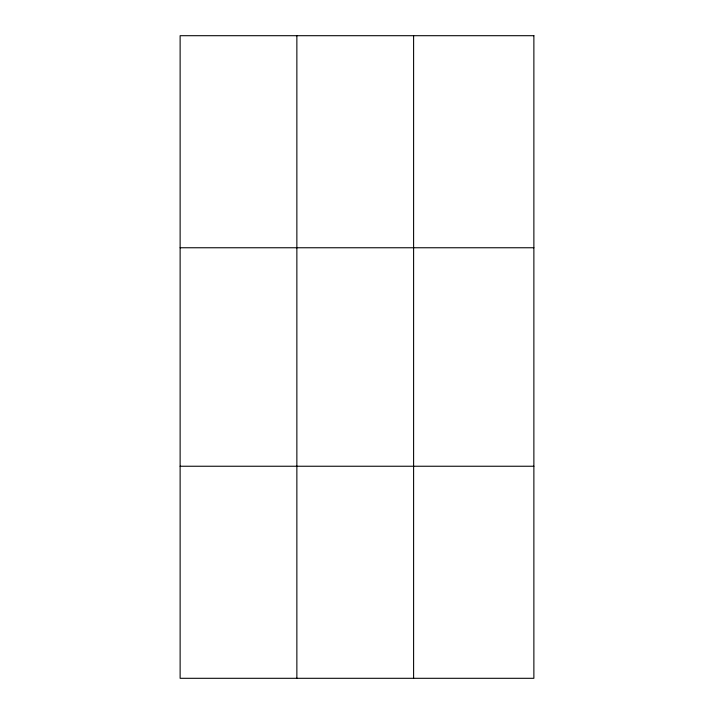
<?xml version="1.0" encoding="UTF-8"?>
<svg xmlns="http://www.w3.org/2000/svg" width="714" height="714" viewBox="0 0 714 714"><rect width="100%" height="100%" fill="white"/><g stroke="black" fill="none" stroke-linecap="round" stroke-linejoin="round"><path stroke-width="1.07" d="M296.863 678.3L296.863 35.7M413.602 678.3L413.602 35.7M180.124 247.758L533.876 247.758M180.124 466.242L533.876 466.242M533.876 35.7L533.876 678.3L180.124 678.3L180.124 35.7L533.876 35.7"/></g></svg>
